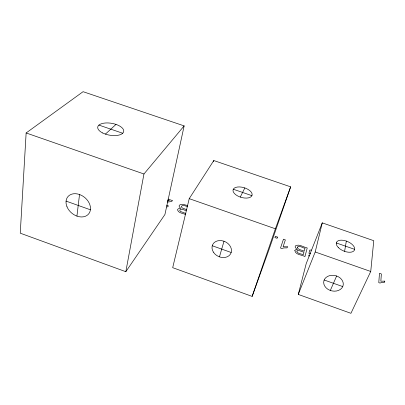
<?xml version="1.0" encoding="UTF-8"?>
<svg xmlns="http://www.w3.org/2000/svg" width="405" height="405" viewBox="0 0 405 405"><rect width="100%" height="100%" fill="white"/><g stroke="black" fill="none" stroke-linecap="round" stroke-linejoin="round"><path stroke-width="0.61" d="M26.138 132.962L20.25 233.179L125.823 271.699L164.921 214.523L184.143 125.889L83.076 91.687L26.138 132.962L143.947 173.988L184.143 125.889M370.737 271.477L373.769 240.697L322.264 222.866L306.195 263.675L298.272 294.425L350.938 313.313L370.737 271.477L315.206 251.976L322.264 222.866M76.935 216.108L79.527 194.522M344.599 251.353L346.336 241.076M125.823 271.699L143.947 173.988M189.221 198.658L172.692 267.675L252.143 296.399L268.778 250.255L290.643 186.847L213.794 160.542L189.221 198.658L275.395 228.79L290.643 186.847M213.486 161.757L213.794 160.542M219.454 256.866L223.995 241.233M252.143 296.399L275.395 228.79M298.272 294.425L315.206 251.976M330.318 290.461L336.626 275.987M240.276 197.073L244.838 187.935M105.411 134.106L116.002 124.406M167.285 200.991L169.503 200.677L167.837 200.09M167.518 202.09L171.148 201.574L172.631 200.677L168.06 199.073M311.394 250.062L309.764 250.118L308.944 253.307L310.691 253.92M309.643 255.388L308.701 255.211L308.98 256.183M98.926 125.099L122.72 133.26M233.295 189.231L251.91 195.666A9.877 5.047 16.4 0 0 239.77 186.938A9.877 5.047 16.4 0 0 236.034 194.927A9.877 5.047 16.4 0 0 251.91 195.666M336.307 242.949L354.674 249.353M187.616 205.578L182.933 204.292L180.463 204.586A4.769 2.622 13.2 0 0 179.111 206.145L179.921 207.638L180.959 208.352L178.883 208.509L177.719 209.284L177.517 209.876C178.306 213.258 183.07 213.146 185.53 214.559M187.49 206.656C185.738 206.196 182.402 204.211 181.263 206.621L182.27 207.968L186.766 209.709M186.249 210.676C184.391 210.372 180.984 207.851 179.648 210.266L180.483 211.476L185.829 213.496M324.167 279.992L342.746 286.588A9.902 7.842 12.7 0 0 331.654 275.304A9.902 7.842 12.7 0 0 326.055 287.793A9.902 7.842 12.7 0 0 342.746 286.588M212.245 245.754L231.189 252.492M66.066 201.103L90.416 209.795M166.723 205.224L168.541 205.988L167.417 206.788A4.237 2.334 12 0 1 166.713 207.021M294.835 250.558C295.407 255.003 302.034 254.715 304.945 256.573L307.233 247.946C303.639 247.328 299.811 244.094 296.025 245.481A4.657 2.577 20.9 0 0 295.235 247.182L296.359 248.746L297.478 249.48L295.67 249.708L294.835 250.558M297.31 247.146C297.685 250.138 302.236 249.88 304.195 251.181L304.99 248.245C302.798 248.169 299.234 244.858 297.31 247.146M296.845 251.12C297.133 253.905 301.416 253.591 303.208 254.826L303.922 252.199L298.723 250.477L297.452 250.503L296.845 251.12M384.75 281.151L384.679 282.27L381.804 282.391L380.006 283.06L378.771 282.624L379.49 273.299L381.368 273.957L380.842 281.202L384.75 281.151M287.423 246.802L287.089 247.87L283.895 247.916L281.769 248.513L280.508 248.068L283.459 239.203L285.368 239.876L283.115 246.761L287.423 246.802M277.501 237.112L277.081 238.317L274.904 237.553L275.329 236.353L277.501 237.112M102.713 132.987A13.173 6.019 9.7 0 0 123.626 131.848A13.173 6.019 9.7 0 0 105.847 122.958A13.173 6.019 9.7 0 0 102.713 132.987M67.007 206.828A13.502 10.155 39.7 0 0 88.072 214.564A13.502 10.155 39.7 0 0 79.689 194.577A13.502 10.155 39.7 0 0 67.007 206.828M213.389 252.128A10.085 8.1 25.8 0 0 230.258 254.391A10.085 8.1 25.8 0 0 221.57 240.641A10.085 8.1 25.8 0 0 213.389 252.128M338.443 247.657A9.781 5.108 22.9 0 0 354.167 250.589A9.781 5.108 22.9 0 0 343.83 240.403A9.781 5.108 22.9 0 0 338.443 247.657"/></g></svg>
